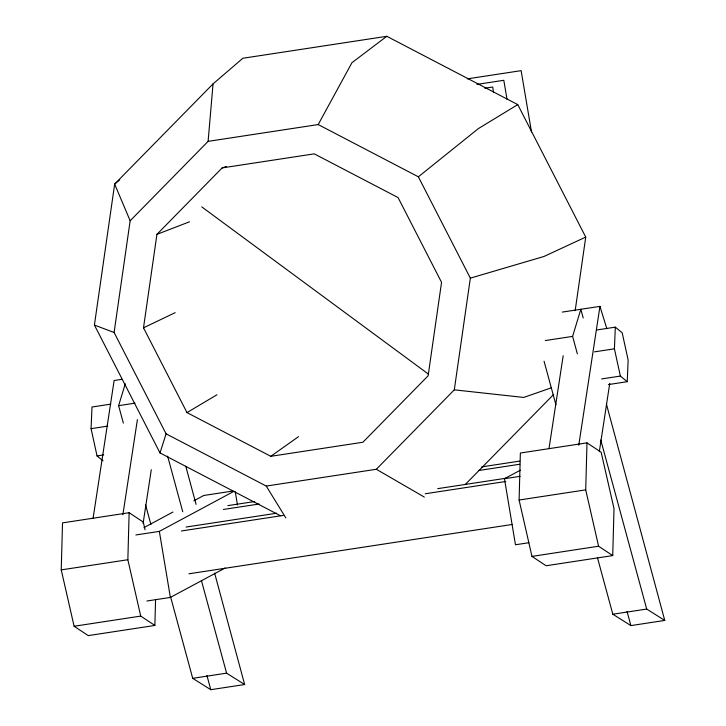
<?xml version="1.0" encoding="UTF-8"?>
<svg xmlns="http://www.w3.org/2000/svg" width="726" height="726" viewBox="0 0 726 726"><rect width="100%" height="100%" fill="white"/><g stroke="black" fill="none" stroke-linecap="round" stroke-linejoin="round"><path stroke-width="1.09" d="M155.564 599.703L154.874 625.449L88.254 635.613L74.106 626.257L61.238 569.892L62.518 522.883L129.128 512.719L143.276 522.076L145.046 529.808M154.874 625.449L140.726 616.093L127.858 559.728L129.128 512.719M519.099 500.032L520.37 453.024L586.989 442.86L601.137 452.216L614.005 508.581L612.726 555.59L546.106 565.754L531.967 556.397L519.099 500.032L585.719 489.859L586.989 442.86M103.047 460.838L97.039 455.928L91.077 428.667L91.993 407.005L110.779 404.137M615.321 327.154L622.182 332.771L628.144 360.032L627.237 381.695L620.367 376.077L614.414 348.816L615.321 327.154L596.527 330.021M285.817 517.892L266.251 486.066L166.082 433.821L114.1 332.49L130.154 220.786L208.108 141.361L213.045 83.88L242.865 58.261L386.804 36.3L517.765 104.608L585.737 237.093L575.164 310.683M280.39 515.723L160.01 452.933L94.407 325.066L114.663 184.095L213.045 83.88M222.156 167.906L314.258 153.858L398.066 197.563L441.553 282.341L428.122 375.805L362.9 442.252L270.798 456.309L186.99 412.595L143.503 327.816L156.934 234.353L222.156 167.906L226.439 166.454M266.251 486.066L376.34 469.268L454.295 389.844L470.348 278.14L418.367 176.808L318.197 124.563L208.108 141.361M93.109 518.219L114.136 380.506L121.895 379.326M122.876 514.77L137.405 419.601M143.086 523.464L151.289 469.722M549.001 448.65L563.185 355.731M578.767 445.21L599.957 306.381L562.269 312.08M599.322 451.663L609.749 383.373M123.366 423.113L118.619 405.662L125.28 383.736M577.351 353.843L572.605 336.392L580.854 309.24L583.205 317.979M160.01 452.933L166.082 433.821M318.197 124.563L351.965 62.681L386.804 36.3M465.185 484.578L553.684 394.418M119.754 179.839L114.663 184.095L130.154 220.786M418.367 176.808L478.361 128.602L517.765 104.608M270.798 456.309L298.504 436.671M186.99 412.595L216.974 394.753M144.011 527.593L172.906 512.066M193.833 500.831L203.797 495.477L232.855 491.039M135.88 534.962L159.348 531.387L234.09 491.239M146.906 601.001L170.374 597.425L225.178 567.986M528.882 542.721L515.469 544.772L504.452 478.724L520.397 470.158M143.503 327.816L175.184 312.661M585.737 237.093L543.955 256.478L470.348 278.14M156.934 234.353L189.531 221.784M551.061 387.911L523.7 397.44L454.295 389.844M467.363 78.853L521.132 70.649L531.496 131.96M476.918 84.397L503.808 80.296L507.011 99.253M484.832 88.209L492.673 87.011L493.616 92.583M118.619 405.662L135.009 403.157M545.29 340.558L572.605 336.392M91.077 428.667L107.657 426.135M594.512 351.847L614.414 348.816M97.039 455.928L103.673 454.921M601.582 378.945L620.367 376.077M608.442 384.562L627.237 381.695M227.873 505.623L254.717 501.53M481.755 466.882L519.789 461.083M223.381 509.461L259.173 504.007M478.38 470.557L519.762 464.241M186.065 527.049L276.651 513.228M437.705 488.652L505.931 478.243M504.452 478.724L520.097 476.338M181.427 530.969L283.204 515.442M425.245 493.762L505.768 481.474M61.238 569.892L127.858 559.728M188.941 573.785L512.166 524.471M74.106 626.257L140.726 616.093M531.967 556.397L598.587 546.224L612.726 555.59M170.492 596.527L192.717 678.329L226.594 673.156L244.653 684.527L214.624 573.159M597.416 557.514L612.826 614.223L646.703 609.06L664.762 620.431L606.464 404.237M192.717 678.329L210.776 689.7L244.653 684.527M612.826 614.223L630.885 625.603L664.762 620.431M94.407 325.066L114.1 332.49M376.34 469.268L424.347 497.092M201.746 206.874L428.63 374.262M599.957 306.381L606.836 328.696M600.765 440.001L646.703 609.06M544.064 361.194L555.916 404.818M167.615 456.119L182.734 511.739M201.401 580.446L226.594 673.156M145.59 504.915L150.926 524.544M627.055 611.401L630.885 625.603M185.765 466.156L196.074 504.37M206.946 675.507L210.776 689.7M585.719 489.859L598.587 546.224M235.269 491.801L237.475 505.006M159.348 531.387L170.374 597.425"/></g></svg>
